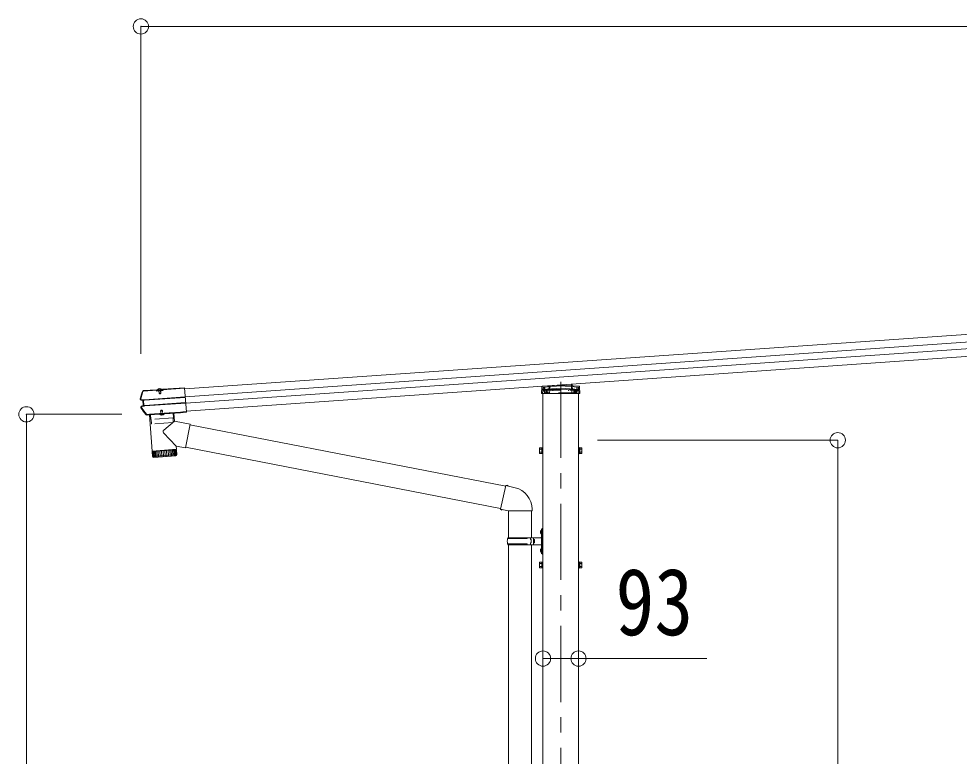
# Model space of a CAD drawing. Units: millimetres at full size, sheet at 1:40; details may follow other scales. Extents: x -11243 to 11243, y -7760 to 7760.
# Drawn here: x 1174 to 3638, y -3064 to -1130 of the extents above; entities that cross this region are included whole.
import ezdxf
from ezdxf.enums import TextEntityAlignment as Align

# ---------------------------------------------------------------- set-up
doc = ezdxf.new("R2010")
doc.units = ezdxf.units.MM
doc.header["$LTSCALE"] = 40
doc.header["$PDMODE"] = 32
doc.header["$PDSIZE"] = 40
doc.linetypes.add('CHAIN1', pattern=[8, 5, -1, 1, -1])
doc.linetypes.add('DASHED1', pattern=[1.8, 1.2, -0.6])
for name, color, linetype, lineweight in [('0-1_本体', 5, 'CHAIN1', 9), ('0-3_ELV2', 4, 'Continuous', 9), ('0-6_OTH_LINE', 6, 'Continuous', 9), ('0-9_OUTLINE', 7, 'Continuous', 9)]:
    doc.layers.add(name, color=color, linetype=linetype, lineweight=lineweight)
doc.styles.add('ＭＳ ゴシック', font='')
doc.styles.get('ＭＳ ゴシック').set_extended_font_data('MS Gothic')

msp = doc.modelspace()

# ---------------------------------------------------------------- linework, layer by layer
at = {"layer": '0-1_本体'}
msp.add_line((2593.91, -2081.75), (2593.91, -4481.03), dxfattribs=at)
at = {"layer": '0-3_ELV2'}
for p, q in [((6471.13, -1760.76), (1608.57, -2100.79)), ((6472.55, -1781.07), (1609.99, -2121.1)), ((6473.75, -1798.31), (1611.19, -2138.33)), ((6475.17, -1818.62), (1612.61, -2158.64)), ((2545.5, -2093.89), (2593.91, -2090.5)), ((2593.91, -2090.5), (2642.33, -2093.89)), ((2593.91, -2090.5), (2593.91, -2091.44)), ((2623.73, -2087.97), (2624.01, -2092.61)), ((1500.21, -2105.17), (1500.02, -2105.31)), ((1500.02, -2105.31), (1500.12, -2106.78)), ((1500.12, -2106.78), (1500.24, -2106.7)), ((1500.44, -2105.15), (1500.21, -2105.17)), ((1500.31, -2106.66), (1500.21, -2105.17)), ((1500.24, -2106.7), (1500.31, -2106.66)), ((1500.31, -2106.66), (1535.93, -2104.17)), ((1500.44, -2105.15), (1535.82, -2102.67)), ((1534.64, -2104.39), (1534.77, -2106.35)), ((1551.73, -2105.16), (1534.77, -2106.35)), ((1535.93, -2104.17), (1535.82, -2102.67)), ((1536.07, -2103.47), (1535.82, -2102.67)), ((1536, -2104.76), (1535.96, -2104.29)), ((1550.3, -2103.76), (1536, -2104.76)), ((1550.05, -2102.62), (1536.09, -2103.6)), ((1536.09, -2103.6), (1536.17, -2104.75)), ((1537.22, -2103.52), (1537.2, -2103.33)), ((1548.48, -2103.28), (1537.8, -2104.03)), ((1540.16, -2104.47), (1540.26, -2105.96)), ((1540.75, -2105.23), (1540.88, -2104.72)), ((1540.75, -2105.23), (1545.73, -2104.88)), ((1540.75, -2105.23), (1541.23, -2112.11)), ((1541.18, -2105.2), (1541.08, -2104.7)), ((1541.18, -2105.2), (1541.72, -2113)), ((1541.23, -2112.11), (1546.22, -2111.76)), ((1545.3, -2104.91), (1545.33, -2104.4)), ((1545.3, -2104.91), (1545.85, -2112.71)), ((1545.73, -2104.88), (1545.53, -2104.39)), ((1545.54, -2113.51), (1546.22, -2111.76)), ((1545.73, -2104.88), (1546.22, -2111.76)), ((1546.25, -2105.55), (1546.14, -2104.05)), ((1547.79, -2104.23), (1547.73, -2103.33)), ((1548.99, -2102.7), (1548.98, -2102.5)), ((1550.19, -2101.67), (1550.05, -2102.49)), ((1550.05, -2102.62), (1550.13, -2103.77)), ((1550.19, -2101.67), (1608.34, -2097.6)), ((1550.29, -2103.17), (1550.19, -2101.67)), ((1550.27, -2103.29), (1550.29, -2103.17)), ((1551.6, -2103.2), (1550.27, -2103.29)), ((1550.27, -2103.29), (1550.3, -2103.76)), ((1550.29, -2103.17), (1608.45, -2099.1)), ((1551.6, -2103.2), (1551.73, -2105.16)), ((1608.34, -2097.6), (1612.85, -2162.04)), ((2544.98, -2102.39), (2593.91, -2098.97)), ((2547.41, -4985.17), (2547.41, -2112.9)), ((2593.91, -2098.97), (2642.85, -2102.39)), ((2593.91, -2098.97), (2593.91, -2099.91)), ((2640.41, -4985.17), (2640.41, -2112.9)), ((2643.26, -2094.82), (2644.36, -2112.9)), ((1499.08, -2130.55), (1494.33, -2129.99)), ((1500.49, -2129.21), (1494.51, -2128.5)), ((1500, -2130.49), (1499.08, -2130.55)), ((1501.4, -2129.15), (1500.49, -2129.21)), ((1501.63, -2145.54), (1500.49, -2129.21)), ((1500.71, -2130.55), (1501.24, -2130.51)), ((1502.01, -2129.17), (1501.79, -2129.18)), ((1610.02, -2121.56), (1502.89, -2129.05)), ((1502.98, -2130.28), (1610.11, -2122.79)), ((1503.95, -2144.15), (1611.07, -2136.66)), ((1504.04, -2145.38), (1611.16, -2137.89)), ((1495.84, -2147.11), (1501.63, -2145.54)), ((1500.97, -2144.36), (1500.05, -2144.42)), ((1502.54, -2145.48), (1501.63, -2145.54)), ((1502.19, -2144.16), (1501.65, -2144.2)), ((1502.89, -2145.4), (1503.12, -2145.38)), ((1509.07, -2167.8), (1509.8, -2167.74)), ((1509.8, -2167.74), (1509.9, -2169.24)), ((1516.06, -2168.45), (1510.08, -2168.86)), ((1515.96, -2166.95), (1516.06, -2168.45)), ((1516.06, -2167.9), (1516.06, -2167.9)), ((1516.29, -2168.8), (1516.06, -2168.45)), ((1516.18, -2167.3), (1597.58, -2161.61)), ((1516.18, -2167.3), (1516.29, -2168.8)), ((1516.29, -2168.8), (1597.69, -2163.11)), ((1516.62, -2168.77), (1580.46, -2164.3)), ((1542.67, -2167.19), (1542.66, -2166.95)), ((1554.44, -2166.37), (1542.67, -2167.19)), ((1546.15, -2156.68), (1545.47, -2158.43)), ((1550.46, -2158.08), (1545.47, -2158.43)), ((1545.8, -2163.23), (1545.47, -2158.43)), ((1546.23, -2163.1), (1545.84, -2157.48)), ((1549.54, -2156.44), (1546.15, -2156.68)), ((1550.46, -2158.08), (1549.54, -2156.44)), ((1550.35, -2162.81), (1549.96, -2157.19)), ((1550.79, -2162.89), (1550.46, -2158.08)), ((1554.44, -2166.37), (1554.43, -2166.12)), ((1597.58, -2161.61), (1597.69, -2163.11)), ((1597.86, -2162.73), (1597.69, -2163.11)), ((1597.76, -2161.23), (1597.86, -2162.73)), ((1603.85, -2162.31), (1597.86, -2162.73)), ((1603.74, -2160.81), (1603.85, -2162.31)), ((1604.07, -2162.66), (1603.85, -2162.31)), ((1603.97, -2161.16), (1612.75, -2160.55)), ((1603.97, -2161.16), (1604.07, -2162.66)), ((1604.07, -2162.66), (1612.85, -2162.04)), ((1605.26, -2161.07), (1605.37, -2162.57)), ((1605.34, -2162.17), (1612.82, -2161.65)), ((1509.45, -2169.28), (1509.9, -2169.24)), ((2538.71, -2256.17), (2539.29, -2255.17)), ((2538.71, -2256.17), (2538.71, -2269.17)), ((2544.21, -2255.17), (2539.29, -2255.17)), ((2544.21, -2258.92), (2539.29, -2258.92)), ((2544.21, -2266.43), (2539.29, -2266.43)), ((2544.2, -2262.97), (2545.81, -2262.97)), ((2544.21, -2254.97), (2544.21, -2269.98)), ((2545.81, -2255.42), (2544.21, -2255.42)), ((2544.21, -2261.97), (2545.81, -2261.97)), ((2642.01, -2255.42), (2643.61, -2255.42)), ((2643.61, -2261.97), (2642.01, -2261.97)), ((2643.62, -2262.97), (2642.01, -2262.97)), ((2643.61, -2254.97), (2643.61, -2269.98)), ((2643.61, -2254.97), (2648.53, -2254.97)), ((2643.61, -2258.72), (2648.53, -2258.72)), ((2643.61, -2266.23), (2648.53, -2266.23)), ((2649.11, -2255.97), (2648.53, -2254.97)), ((2649.11, -2255.97), (2649.11, -2268.97)), ((2538.71, -2269.17), (2539.29, -2270.18)), ((2544.21, -2270.18), (2539.29, -2270.18)), ((2544.21, -2269.52), (2545.81, -2269.52)), ((2643.61, -2269.52), (2642.01, -2269.52)), ((2643.61, -2269.98), (2648.53, -2269.98)), ((2649.11, -2268.97), (2648.53, -2269.98)), ((2538.71, -2556.17), (2539.29, -2555.17)), ((2538.71, -2556.17), (2538.71, -2569.17)), ((2544.21, -2555.17), (2539.29, -2555.17)), ((2544.21, -2558.92), (2539.29, -2558.92)), ((2544.21, -2554.97), (2544.21, -2569.98)), ((2545.81, -2555.42), (2544.21, -2555.42)), ((2544.21, -2561.97), (2545.81, -2561.97)), ((2642.01, -2555.42), (2643.61, -2555.42)), ((2643.61, -2561.97), (2642.01, -2561.97)), ((2643.61, -2554.97), (2643.61, -2569.98)), ((2643.61, -2554.97), (2648.53, -2554.97)), ((2643.61, -2558.72), (2648.53, -2558.72)), ((2649.11, -2555.97), (2648.53, -2554.97)), ((2649.11, -2555.97), (2649.11, -2568.97)), ((2538.71, -2569.17), (2539.29, -2570.18)), ((2544.21, -2566.43), (2539.29, -2566.43)), ((2544.21, -2570.18), (2539.29, -2570.18)), ((2544.2, -2562.97), (2545.81, -2562.97)), ((2544.21, -2569.52), (2545.81, -2569.52)), ((2643.62, -2562.97), (2642.01, -2562.97)), ((2643.61, -2569.52), (2642.01, -2569.52)), ((2643.61, -2566.23), (2648.53, -2566.23)), ((2643.61, -2569.98), (2648.53, -2569.98)), ((2649.11, -2568.97), (2648.53, -2569.98))]:
    msp.add_line(p, q, dxfattribs=at)
at = {"layer": '0-3_ELV2', "linetype": 'DASHED1'}
for p, q in [((2593.91, -2092.51), (2547.52, -2095.75)), ((2563.15, -2103.34), (2563.84, -2092.16)), ((2565.85, -2092.01), (2564.57, -2112.9)), ((2640.31, -2095.75), (2593.91, -2092.51)), ((2621.73, -2088.11), (2623.25, -2112.9)), ((2624.01, -2092.61), (2624.67, -2103.34)), ((1538.42, -2103.41), (1538.35, -2103.66)), ((1538.48, -2102.88), (1547.65, -2102.24)), ((1538.55, -2103.98), (1538.48, -2102.88)), ((1540.54, -2100.5), (1541.94, -2102.87)), ((1540.88, -2104.72), (1540.98, -2104.32)), ((1540.98, -2104.32), (1540.91, -2103.21)), ((1541.06, -2104.7), (1540.92, -2102.71)), ((1541.08, -2104.7), (1540.97, -2104.11)), ((1543.12, -2103.4), (1541.94, -2102.87)), ((1543.12, -2103.4), (1544.22, -2102.71)), ((1545.28, -2100.17), (1544.22, -2102.71)), ((1545.35, -2104.4), (1545.21, -2102.41)), ((1545.37, -2104.01), (1545.29, -2102.9)), ((1545.33, -2104.4), (1545.36, -2103.8)), ((1545.53, -2104.39), (1545.37, -2104.01)), ((1547.73, -2103.33), (1547.65, -2102.24)), ((1547.78, -2102.76), (1547.89, -2102.99)), ((2545.05, -2102.4), (2642.78, -2102.4)), ((2547.52, -2095.75), (2546.47, -2112.9)), ((2546.94, -2105.2), (2551.91, -2105.2)), ((2546.99, -2104.4), (2640.84, -2104.4)), ((2593.91, -2100.98), (2547, -2104.26)), ((2550.71, -2095.53), (2550.71, -2109.17)), ((2550.71, -2109.17), (2551.71, -2110.9)), ((2636.11, -2110.9), (2551.71, -2110.9)), ((2551.91, -2095.44), (2551.91, -2110.9)), ((2553.41, -2103.81), (2553.41, -2110.9)), ((2556.51, -2104.4), (2556.51, -2110.9)), ((2556.64, -2104.4), (2556.64, -2110.9)), ((2556.91, -2103.56), (2556.91, -2110.9)), ((2556.91, -2109.17), (2559.91, -2109.17)), ((2559.91, -2103.35), (2559.91, -2110.9)), ((2567.91, -2102.4), (2567.91, -2104.4)), ((2572.41, -2105.2), (2572.41, -2102.48)), ((2573.91, -2105.2), (2572.41, -2105.2)), ((2573.91, -2102.38), (2573.91, -2105.2)), ((2640.83, -2104.26), (2593.91, -2100.98)), ((2613.91, -2105.2), (2613.91, -2102.38)), ((2613.91, -2105.2), (2615.41, -2105.2)), ((2615.41, -2102.48), (2615.41, -2105.2)), ((2619.91, -2104.4), (2619.91, -2102.4)), ((2627.91, -2103.35), (2627.91, -2110.9)), ((2627.91, -2109.17), (2630.91, -2109.17)), ((2630.91, -2103.56), (2630.91, -2110.9)), ((2631.18, -2104.4), (2631.18, -2110.9)), ((2631.31, -2104.4), (2631.31, -2110.9)), ((2634.41, -2103.81), (2634.41, -2110.9)), ((2635.91, -2095.44), (2635.91, -2110.9)), ((2635.91, -2105.2), (2640.89, -2105.2)), ((2636.11, -2110.9), (2637.11, -2109.17)), ((2637.11, -2095.53), (2637.11, -2109.17)), ((2641.36, -2112.9), (2640.31, -2095.75)), ((1546.23, -2169.28), (1547.39, -2166.48)), ((1548.49, -2165.79), (1547.39, -2166.48)), ((1548.49, -2165.79), (1549.67, -2166.32)), ((1551.22, -2168.94), (1549.67, -2166.32))]:
    msp.add_line(p, q, dxfattribs=at)
at = {"layer": '0-3_ELV2'}
for points in [[(1493.41, -2126.85), (1496.23, -2117.19), (1499.25, -2107.58)], [(1535.93, -2104.17), (1535.96, -2104.29), (1534.64, -2104.39)], [(1547.79, -2104.23), (1538.62, -2104.87), (1538.55, -2103.98)], [(1541.23, -2112.11), (1542.14, -2113.75), (1545.54, -2113.51)], [(2644.36, -2112.9), (2543.46, -2112.9), (2544.57, -2094.82)], [(1495.45, -2145.67), (1500.05, -2144.42), (1499.08, -2130.55)], [(1508.03, -2167.32), (1501.47, -2158.28), (1495.11, -2149.1)], [(1516.18, -2167.3), (1515.96, -2166.95), (1509.97, -2167.36), (1509.8, -2167.74)], [(1509.97, -2167.36), (1510.08, -2168.86), (1509.9, -2169.24)], [(1580.89, -2163.27), (1580.82, -2162.27), (1515.98, -2166.81), (1516.05, -2167.8)], [(1603.97, -2161.16), (1603.74, -2160.81), (1597.76, -2161.23), (1597.58, -2161.61)], [(2547.41, -2253.97), (2545.81, -2253.97), (2545.81, -2270.97), (2547.41, -2270.97)], [(2640.41, -2253.97), (2642.01, -2253.97), (2642.01, -2270.97), (2640.41, -2270.97)], [(2547.41, -2553.97), (2545.81, -2553.97), (2545.81, -2570.97), (2547.41, -2570.97)], [(2640.41, -2553.97), (2642.01, -2553.97), (2642.01, -2570.97), (2640.41, -2570.97)]]:
    msp.add_lwpolyline(points, dxfattribs=at)
for centre, radius, start, end in [((2545.57, -2094.88), 1, 94, 176.5), ((2642.26, -2094.88), 1, 3.5, 86), ((1975.27, -2262.18), 502, 162.04537, 164.31277), ((1500.75, -2108.42), 3.19, 103.22631, 162.05142), ((1500.38, -2107.95), 1.2, 102.71221, 162.01357), ((1537.75, -2103.29), 0.55, 142.43917, 184), ((1537.76, -2103.48), 0.545, 184, 274), ((1543.42, -2107.65), 7.7, 45.56083, 142.43917), ((1548.45, -2102.74), 0.545, 274, 4), ((1548.43, -2102.54), 0.55, 4, 45.56083), ((2545.05, -2103.39), 1, 94, 176.5), ((2642.78, -2103.39), 1, 3.5, 86), ((1494.66, -2127.21), 2.8, 164.31277, 263.16971), ((1494.66, -2127.21), 1.3, 164.24366, 263.03582), ((1496.18, -2148.37), 2.8, 105.16971, 214.06629), ((1909.71, -1868.74), 502, 214.06629, 216.59248), ((1496.19, -2148.37), 1.3, 105.30295, 214.13631), ((1509.22, -2166.09), 3.19, 216.58984, 274.01289), ((1508.99, -2166.6), 1.2, 216.62025, 274.01295), ((1517.05, -2167.73), 1, 184, 274), ((1548.21, -2161.85), 7.7, 223.98312, 324.01688), ((1579.9, -2163.34), 1, 274, 4), ((2542.03, -2257.05), 3.32, 145.61575, 214.38425), ((2551.13, -2262.67), 12.42, 162.41205, 197.58795), ((2542.03, -2268.3), 3.32, 145.61575, 214.38425), ((2645.79, -2256.85), 3.32, 325.61575, 34.38425), ((2636.69, -2262.47), 12.42, 342.41205, 17.58795), ((2645.79, -2268.1), 3.32, 325.61575, 34.38425), ((2542.03, -2557.05), 3.32, 145.61575, 214.38425), ((2551.13, -2562.67), 12.42, 162.41205, 197.58795), ((2645.79, -2556.85), 3.32, 325.61575, 34.38425), ((2636.69, -2562.47), 12.42, 342.41205, 17.58795), ((2542.03, -2568.3), 3.32, 145.61575, 214.38425), ((2645.79, -2568.1), 3.32, 325.61575, 34.38425)]:
    msp.add_arc(centre, radius, start, end, dxfattribs=at)
at = {"layer": '0-3_ELV2', "linetype": 'DASHED1'}
for centre, radius, start, end in [((1537.87, -2103.52), 0.5, 274, 344), ((1539.19, -2103.63), 0.8, 94, 164), ((1540.41, -2103.24), 0.5, 4, 94), ((1545.79, -2102.87), 0.5, 94, 184), ((1547.05, -2103.08), 0.8, 24, 94), ((1548.35, -2102.79), 0.5, 204, 274), ((2545.05, -2103.4), 1, 90, 176.5), ((2642.78, -2103.4), 1, 3.5, 90)]:
    msp.add_arc(centre, radius, start, end, dxfattribs=at)
at = {"layer": '0-3_ELV2'}
for centre, major_axis, ratio, start_param, end_param in [((1536.29, -2106.66), (-0.22, 3.19), 0.014286, 5.9883828, 6.2220988), ((1550.28, -2105.68), (-0.22, 3.19), 0.014286, 0.0610865, 0.2948025), ((1503.02, -2130.86), (3.03, -0.36), 0.014525, 2.4375911, 3.0658321), ((1503.02, -2130.86), (2.99, 0.21), 0.19438, 1.5707963, 2.1939282), ((1502.91, -2129.33), (1.52, -0.18), 0.014525, 2.4126357, 3.0658321), ((1502.92, -2129.34), (1.5, 0.1), 0.19438, 1.5707963, 2.2034964), ((1503.91, -2143.56), (2.95, 0.8), 0.014957, 3.2171785, 3.8372566), ((1503.91, -2143.57), (2.99, 0.21), 0.19438, 4.0848352, 4.712389), ((1504.02, -2145.08), (1.48, 0.4), 0.014957, 3.2171785, 3.8435615), ((1504.02, -2145.09), (1.5, 0.1), 0.19438, 4.0561004, 4.712389)]:
    msp.add_ellipse(centre, major_axis=major_axis, ratio=ratio, start_param=start_param, end_param=end_param, dxfattribs=at)
at = {"layer": '0-6_OTH_LINE'}
for p, q in [((6555.7, -1150.09), (1493.86, -1150.09)), ((1493.86, -1150.09), (1493.86, -2008.99)), ((1193.86, -2167.28), (1443.86, -2167.28)), ((1193.86, -4435.17), (1193.86, -2167.28)), ((3319.91, -2235.17), (2690.41, -2235.17)), ((3319.91, -4435.17), (3319.91, -2235.17)), ((2547.41, -2807.87), (2640.41, -2807.87)), ((2640.41, -2807.87), (2976.56, -2807.87))]:
    msp.add_line(p, q, dxfattribs=at)
for p in [(1493.86, -1150.09), (1193.86, -2167.28), (3319.91, -2235.17), (2547.41, -2807.87), (2640.41, -2807.87)]:
    msp.add_point(p, dxfattribs=at)
at = {"layer": '0-9_OUTLINE', "linetype": 'DASHED1'}
for p, q in [((1578.32, -2164.45), (1578.79, -2175.96)), ((1518.76, -2168.62), (1519.9, -2180.08)), ((1578.32, -2176.48), (1520.43, -2180.53)), ((1521.91, -2191.97), (1520.63, -2180.51)), ((1577.85, -2188.54), (1522.45, -2192.42)), ((1578.32, -2188.03), (1577.99, -2176.5))]:
    msp.add_line(p, q, dxfattribs=at)
at = {"layer": '0-9_OUTLINE'}
for p, q in [((1580.4, -2164.31), (1581.85, -2185.11)), ((1516.55, -2168.77), (1523.18, -2263.54)), ((1581.85, -2185.11), (1553.55, -2208.58)), ((1622.61, -2193.04), (1581.85, -2185.11)), ((1622.61, -2193.04), (1610.55, -2255.08)), ((1586.42, -2250.38), (1553.14, -2215.9)), ((2449.99, -2355.49), (1622.3, -2194.61)), ((1523.18, -2263.54), (1587.02, -2259.07)), ((1587.09, -2260.07), (1523.25, -2264.54)), ((1523.25, -2264.54), (1524.39, -2277.54)), ((1524.97, -2279.07), (1523.95, -2264.49)), ((1525.18, -2264.4), (1526.22, -2279.37)), ((1528.03, -2279.24), (1526.99, -2264.28)), ((1527.67, -2263.23), (1527.76, -2264.22)), ((1529.35, -2264.11), (1530.39, -2279.07)), ((1533.26, -2278.87), (1532.21, -2263.91)), ((1536.57, -2278.64), (1535.52, -2263.68)), ((1539.21, -2263.42), (1540.26, -2278.38)), ((1543.21, -2263.14), (1544.26, -2278.1)), ((1547.45, -2262.84), (1548.5, -2277.81)), ((1551.84, -2262.54), (1552.88, -2277.5)), ((1556.29, -2262.23), (1557.33, -2277.19)), ((1560.72, -2261.92), (1561.76, -2276.88)), ((1565.04, -2261.61), (1566.08, -2276.58)), ((1569.17, -2261.33), (1570.21, -2276.29)), ((1573.02, -2261.06), (1574.07, -2276.02)), ((1576.53, -2260.81), (1577.58, -2275.77)), ((1579.63, -2260.59), (1580.67, -2275.56)), ((1582.24, -2260.41), (1583.29, -2275.37)), ((1582.53, -2259.39), (1582.59, -2260.39)), ((1584.33, -2260.27), (1585.38, -2275.23)), ((1585.86, -2260.16), (1586.9, -2275.12)), ((1586.42, -2250.38), (1587.02, -2259.07)), ((1586.42, -2250.38), (1610.55, -2255.08)), ((1587.78, -2273.11), (1587.09, -2260.07)), ((2436.39, -2413.97), (1610.85, -2253.51)), ((1524.38, -2277.49), (1587.77, -2273.06)), ((1584.99, -2276.26), (1527.59, -2280.27)), ((2450.35, -2353.93), (2435.99, -2415.69)), ((2450.35, -2353.93), (2474.66, -2359.74)), ((2435.99, -2415.69), (2456.07, -2420.23)), ((2435.99, -2415.69), (2439.99, -2418.36)), ((2440.87, -2416.79), (2439.99, -2418.36)), ((2456.07, -2420.23), (2518.8, -2420.23)), ((2457.44, -2420.23), (2457.44, -2491.23)), ((2517.44, -2420.23), (2517.44, -2491.23)), ((2518.8, -2416.06), (2518.8, -2420.23)), ((2541.11, -2474.08), (2543.16, -2475.08)), ((2542.38, -2472.08), (2543.01, -2472.08)), ((2542.38, -2472.08), (2542.38, -2480.38)), ((2542.38, -2480.38), (2543.01, -2480.38)), ((2543.01, -2472.08), (2543.41, -2472.48)), ((2543.16, -2475.08), (2543.77, -2476.23)), ((2543.41, -2468.23), (2546.41, -2466.73)), ((2543.41, -2468.23), (2543.41, -2532.23)), ((2546.41, -2466.73), (2546.41, -2533.73)), ((2546.41, -2466.73), (2547.41, -2466.73)), ((2454.44, -2493.23), (2504.77, -2493.23)), ((2454.44, -2507.23), (2504.77, -2507.23)), ((2455.44, -2491.23), (2541.44, -2491.23)), ((2455.44, -2491.23), (2455.44, -2493.23)), ((2455.44, -2509.23), (2455.44, -2507.23)), ((2455.44, -2509.23), (2541.44, -2509.23)), ((2457.42, -2509.23), (2457.42, -3351.2)), ((2514.44, -2491.23), (2514.44, -2495.73)), ((2514.44, -2495.73), (2516.44, -2495.73)), ((2514.44, -2509.23), (2514.44, -2504.73)), ((2514.44, -2504.73), (2516.44, -2504.73)), ((2516.44, -2495.73), (2516.44, -2504.73)), ((2517.42, -2509.23), (2517.42, -3351.2)), ((2522.41, -2491.23), (2522.41, -2509.23)), ((2522.41, -2495.73), (2525.41, -2495.73)), ((2522.41, -2504.73), (2525.41, -2504.73)), ((2525.41, -2495.73), (2525.41, -2504.73)), ((2541.11, -2522.08), (2543.16, -2523.08)), ((2542.38, -2520.08), (2543.01, -2520.08)), ((2542.38, -2520.08), (2542.38, -2528.38)), ((2542.38, -2528.38), (2543.01, -2528.38)), ((2543.01, -2520.08), (2543.01, -2528.38)), ((2543.01, -2520.08), (2543.41, -2520.48)), ((2543.01, -2528.38), (2543.41, -2527.98)), ((2543.16, -2523.08), (2543.77, -2524.23)), ((2543.41, -2532.23), (2546.41, -2533.73)), ((2546.41, -2533.73), (2547.41, -2533.73))]:
    msp.add_line(p, q, dxfattribs=at)
for points in [[(2450.35, -2353.93), (2455.07, -2353.49), (2455.21, -2355.1)], [(2541.11, -2478.38), (2543.16, -2477.38), (2543.77, -2476.23)], [(2543.01, -2472.08), (2543.01, -2480.38), (2543.41, -2479.98)], [(2541.11, -2526.38), (2543.16, -2525.38), (2543.77, -2524.23)]]:
    msp.add_lwpolyline(points, dxfattribs=at)
at = {"layer": '0-9_OUTLINE', "linetype": 'DASHED1'}
for centre, start, end in [((1520.4, -2180.03), 185.67065, 274), ((1522.41, -2191.92), 186.38594, 274), ((1577.82, -2188.04), 274, 1.61406), ((1578.29, -2175.98), 274, 2.32935)]:
    msp.add_arc(centre, 0.5, start, end, dxfattribs=at)
at = {"layer": '0-9_OUTLINE'}
for centre, radius, start, end in [((1556.74, -2212.42), 5, 129.65551, 223.97399), ((1527.38, -2277.28), 3, 185, 274.04832), ((1584.78, -2273.27), 3, 274, 3), ((2460.8, -2416.06), 58, 0, 76.56538), ((2546.71, -2476.23), 6, 136.21765, 223.78235), ((2503.19, -2500.23), 49.25, 171.82876, 180.00002), ((2503.19, -2500.23), 49.25, 180.00002, 188.17127), ((2504.77, -2491.23), 2, 270, 359.99998), ((2504.77, -2509.23), 2, 0.00005, 90.00004), ((2541.41, -2489.23), 2, 270, 359.99998), ((2541.41, -2511.23), 2, 0.00005, 90.00004), ((2546.71, -2524.23), 6, 136.21765, 223.78235)]:
    msp.add_arc(centre, radius, start, end, dxfattribs=at)

# ---------------------------------------------------------------- texts
at = {"layer": '0-6_OTH_LINE', "color": 7, "style": 'ＭＳ ゴシック', "width": 0.85}
msp.add_text('93', height=176, dxfattribs=at).set_placement((2737.43, -2799.39), align=Align.BOTTOM_LEFT)

doc.saveas('drawing.dxf')
